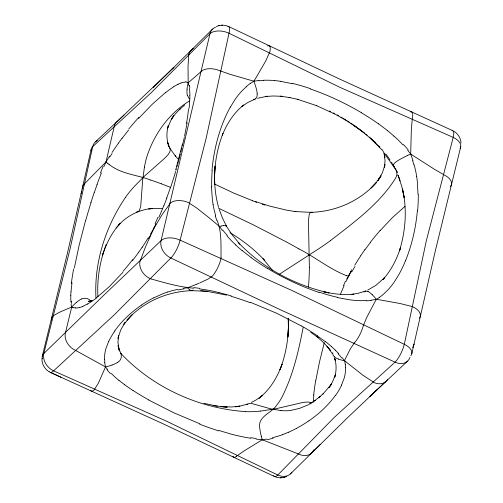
<?xml version="1.0" encoding="UTF-8"?>
<svg xmlns="http://www.w3.org/2000/svg" width="503" height="503" viewBox="0 0 503 503"><rect width="100%" height="100%" fill="white"/><g stroke="black" fill="none" stroke-linecap="round" stroke-linejoin="round"><path stroke-width="0.75" d="M42.007 358.224C41.542 363.606 44.459 368.888 49.005 371.698M309.383 267.521L308.433 220.698L309.15 214.706L309.892 213.083L310.904 212.335C335.501 211.738 359.953 201.112 376.313 182.576L371 188.097L375.672 183.174L381.092 175.855L377.904 180.646L382.412 172.749L384.984 164.626L384.468 167.468L385.034 160.74L384.33 154.974L384.914 157.357L383.915 153.302M189.838 98.663L189.159 108.114M221.037 257.536C220.874 245.062 221.854 231.87 217.032 220.182M221.024 257.813L220.685 259.812A14.291 4.125 -65.2 0 1 212.071 276.411L207.808 279.171L199.861 282.887M313.287 401.608L313.841 394.886M71.011 291.834L72.004 282.529M308.465 287.043L308.804 282.529A101.902 35.493 88.6 0 0 309.376 267.521M211.977 170.624C213.429 153.56 217.29 136.659 223.753 120.789A196.352 154.654 42.3 0 1 230.311 107.108M187.022 89.314L187.38 86.428A33.978 32.167 -36.2 0 1 188.166 82.819L188.034 66.163L188.744 55.022M417.377 210.751C415.818 227.796 411.995 244.684 405.594 260.579M332.69 352.798L332.961 354.892L334.313 356.74M187.129 122.751L184.538 136.307M315.871 380.243L319.48 362.015L324.278 342.694M144.424 167.128L142.645 180.313L140.702 206.513L139.193 210.77L137.935 211.807L136.514 211.983M303.139 327.491C298.486 351.641 292.859 376.068 281.491 398.055A101.902 35.487 88.6 0 1 276.901 404.884C271.909 413.259 257.291 416.195 259.787 428.185A19.56 6.835 88.5 0 0 260.774 434.076L261.428 436.793M74.325 268.024L79.185 245.112L85.554 220.534M184.293 137.47L182.979 143.355M91.188 149.309L67.54 252.726L42.277 356.212M411.812 353.691L435.321 250.878L460.723 146.794M182.426 145.732L182.702 144.543M65.522 332.414L71.671 307.207A33.978 32.236 -35.7 0 1 74.211 304.416L76.406 302.378M181.558 149.334L181.853 148.133M182.558 143.669L175.83 169.454M180.961 151.749L181.262 150.542M180.024 155.402L180.338 154.182M179.709 156.622L178.722 160.306M106.208 244.508C99.902 261.038 96.909 278.857 97.928 296.537M178.383 161.538L177.697 164.016M176.993 166.499L177.352 165.254M175.905 170.24L176.276 168.995M90.861 202.74L94.231 192.435M103.322 252.802L102.348 255.744C106.108 243.93 111.773 232.505 120.23 223.332L118.689 225.08C127.397 215.422 139.809 209.386 152.767 208.449L148.781 208.864L154.691 208.462L162.588 208.676M170.303 187.902L166.688 198.094M413.453 345.643L414.007 344.052L412.73 347.736M104.681 362.518L105.454 366.876L104.97 368.196L98.431 383.028L94.174 389.919A14.291 4.024 -65.6 0 1 90.559 390.165M280.008 369.648L282.064 364.26L280.008 369.648C286.326 353.471 289.08 335.947 288.307 318.613L288.439 328.088L287.873 337.129L288.382 327.516L288.219 318.764M101.436 172.887L98.972 179.231A100.889 25.999 -66.4 0 0 96.978 184.601M345.303 364.757L344.662 360.179L350.553 348.472L354.558 342.637M81.115 193.542L81.782 191.888M104.127 166.298L106.02 161.903L109.635 156.131M280.68 367.888C276.021 379.432 269.092 390.397 259.133 398.08L260.9 396.685L255.744 400.174L251.355 402.463M158.879 217.359L161.564 211.122A100.889 30.916 -63.7 0 0 163.726 205.821M344.121 285.641L341.436 291.878A100.889 30.916 -63.7 0 0 340.33 294.557M351.383 270.073L351.566 269.677M350.824 271.312L351.012 270.891M108.705 341.286L106.039 348.271A119.921 69.15 15.4 0 0 105.077 352.289A100.751 58.097 15.4 0 0 104.643 355.652L104.517 359.689M350.434 272.167L350.629 271.733M346.064 281.34L351.371 270.903M350.031 273.041L347.9 277.046M341.493 385.072L344.102 378.338A119.921 66.277 11.2 0 0 345.02 374.484A100.751 55.682 11.2 0 0 345.423 371.277L345.498 367.435M155.924 223.829L145.474 246.916L139.865 261.824A14.291 11.141 46 0 0 148.951 277.983L150.479 278.7M222.295 230.343L219.484 226.501L209.254 217.906L196.315 207.72L188.229 202.476A14.291 8.155 13.5 0 0 170.498 202.948L162.356 214.24L150.51 234.033M230.336 107.12L235.146 99.368A121.852 95.834 43.2 0 1 239.246 93.96A100.977 79.405 43.4 0 1 242.339 90.546L246.25 86.812M347.699 277.386L347.303 278.046M347.108 278.366L346.724 278.995M379.425 297.405L376.345 299.373L375.175 301.366L366.643 317.613L363.204 326.026A14.291 3.923 -65 0 1 354.565 342.625M148.272 237.774L145.361 242.446A101.31 30.237 -66.8 0 1 142.204 247.269M354.728 265.226L357.639 260.554A101.31 30.237 -66.8 0 1 360.796 255.731M226.092 226.513L226.312 225.797L222.345 217.742L219.264 209.449M377.904 180.646L379.306 178.54M112.037 152.472L115.149 147.888A101.31 26.904 -63.3 0 1 118.494 143.16M125.499 197.365C105.63 226.608 94.061 262.258 95.954 297.77M114.734 330.911C121.933 320.694 131.27 312.086 141.576 305.07M138.771 252.223L132.585 260.548M335.532 395.182C328.264 405.349 318.921 413.912 308.685 421.024M364.914 249.815L370.415 242.452M122.116 138.287L128.579 130.095M193.039 290.011L192.096 290.665C167.656 291.256 143.368 301.75 127.008 320.059L132 314.903L123.524 324.699L124.933 322.586L120.632 330.15L118.016 338.387L118.532 335.545L117.966 342.336L119.085 349.698L118.06 345.517L118.645 347.9M116.136 227.997L120.23 223.332M122.914 272.305L109.22 286.729L96.073 298.147M380.086 230.695L392.428 217.585L405.009 206.349M246.935 404.682L248.941 403.544L252.135 403.613L270.84 408.864L280.982 410.567M138.545 118.475L152.39 104.121L165.386 92.634M364.015 291.973L365.738 291.011L368.007 291.489M278.429 474.373L334.394 417.276L393.56 363.512M278.008 474.801L277.794 475.014A14.323 4.049 -64.8 0 1 273.701 475.643M190.53 50.904L212.606 29.061M172.24 68.917L192.234 49.25M290.394 473.939L347.705 417.534L385.216 382.054M153.189 87.579L173.963 67.245L117.784 120.946A14.291 11.116 46.8 0 0 114.433 125.631L106.02 161.903L84.491 183.802A14.329 8.13 12.9 0 0 82.706 188.839M310.766 453.75L320.248 444.463M124.071 115.024L95.375 141.909M236.668 456.127L243.685 451.16L261.554 440.188L266.502 439.062M200.955 71.69L201.672 71.024A14.291 7.991 13.1 0 1 219.402 70.583L230.28 74.387L253.833 81.197L259.014 80.474M377.231 389.58L369.843 396.496L407.625 361.091M394.446 362.701L394.075 363.04M200.401 72.193L188.172 82.819L187.028 82.36M184.676 104.982L179.313 109.704L180.024 109L175.534 113.709L171.209 119.205L173.78 115.615L170.762 120.601L167.606 128.171L168.411 125.348C166.506 131.629 166.361 138.482 168.36 144.757L167.48 142.116L170.335 149.473L169.807 151.944L168.008 154.786L164.123 158.772L144.606 176.006L134.49 186.261A101.902 76.186 -26.3 0 0 125.454 197.352M259.133 398.08L262.308 395.559L260.554 396.949M279.165 274.387L319.317 248.388A101.512 20.189 -29.5 0 0 330.685 240.491M330.622 240.497C354.319 222.037 379.897 203.677 395.861 177.697A101.512 20.189 -29.5 0 0 396.88 173.711L396.748 171.705M117.821 362.223C122.525 359.727 122.103 353.515 118.928 349.956M250.645 83.272L253.833 81.197L255.757 78.185L265.697 61.045L269.866 51.771A14.291 4.049 -64.6 0 0 267.596 45.999M253.33 99.556C256.241 99.594 257.486 96.394 257.152 93.923M173.686 86.679L178.024 84.215M309.641 403.834L315.299 400.313L314.205 400.992L320.109 396.584L318.726 397.691L323.687 393.296L322.976 394L331.609 384.047L329.056 387.624L332.382 382.129L335.394 374.829L334.589 377.646C336.444 371.528 336.639 364.87 334.784 358.721M189.417 101.009C169.329 113.137 154.761 133.27 147.316 155.333A101.512 60.762 69.5 0 0 144.449 167.153M312.784 402.45L313.583 401.991M87.478 303.963L82.894 306.314M311.187 403.349L309.565 404.205M296.393 428.487L288.684 432.222M153.805 297.87L161.469 294.356A121.5 69.546 15.7 0 1 167.568 292.01M367.762 290.074L375.93 285.327L384.386 277.832L382.852 279.58C391.12 270.576 396.71 259.422 400.463 247.866L399.483 250.834C405.619 230.915 407.248 209.374 402.507 188.977L404.223 197.868L401.765 186.317L398.074 175.358L400.162 180.879M154.402 227.299L154.012 227.595A33.978 5.017 27.7 0 0 153.83 228.129M308.748 404.613L299.486 408.386L290.445 410.467A101.512 60.781 69.5 0 1 280.976 410.53M407.505 155.534L404.739 156.873A19.454 3.854 -29.3 0 0 399.351 159.734C396.949 161.205 390.932 164.236 394.604 167.499M255.26 98.997L247.922 102.442L241.962 106.422L243.729 105.026C233.82 112.729 226.922 123.675 222.282 135.2L222.955 133.446C216.674 149.561 213.938 167.009 214.687 184.268L214.548 175.371L215.114 165.971C213.926 179.816 214.706 193.938 218.616 207.33M199.113 283.202L196.66 284.226M196.447 284.321L187.606 287.791L183.463 288.294M81.763 298.958C84.844 297.493 88.691 298.367 90.873 300.989M216.277 26.533C219.861 24.987 224.061 24.666 227.721 26.169M275.279 476.831C278.939 478.334 283.139 478.013 286.723 476.467M112.087 365.04L109.063 366.002A34.732 25.949 -26.2 0 1 105.454 366.869L75.689 350.465A14.329 11.06 46.2 0 1 65.516 332.414M365.599 291.03L358.425 293.243L351.804 294.387L353.848 294.18C343.725 295.217 333.489 293.997 323.605 291.753L329.056 292.903C294.859 285.245 262.252 268.005 238.183 242.32L239.856 244.15L231.795 234.329L225.973 225.501M73.023 307.767L71.671 307.207L68.263 308.471L59.071 312.451L53.299 315.739A14.329 8.054 13.8 0 0 51.539 320.713M247.74 404.003L241.22 405.82L235.347 406.814L239.837 406.191L231.55 406.971L220.66 406.65L227.205 407.141L216.378 405.99L203.966 403.318M257.567 98.286L267.282 96.23L265.389 96.494L273.311 95.985L282.365 96.35L280.404 96.211L289.935 97.576L289.074 97.419L298.543 99.556L297.279 99.223L316.789 105.712L316.242 105.511L335.325 114.307C351.157 122.789 366.039 133.238 378.589 146.153M272.488 437.723L277.989 436.189A100.751 56.21 11.1 0 0 282.466 434.705M92.124 300.656L88.622 301.549L91.753 300.876M221.773 225.91L223.502 225.564M177.534 289.401L172.076 290.734A100.751 57.568 15.6 0 0 167.637 292.073M419.521 318.097A14.329 8.142 12.8 0 0 412.315 306.585L399.998 303.498L379.337 299.794L376.345 299.373L371.025 300.234M280.567 477.85L281.579 477.718M283.283 477.485L284.277 477.353M221.414 25.282L222.433 25.15M218.723 25.647L219.717 25.515M260.598 411.096L275.958 408.732L303.19 402.375L308.031 401.998L311.583 402.74M185.054 82.184L183.199 82.379A101.31 26.363 -63.6 0 0 181.049 82.945M366.285 300.587L360.959 300.668A101.147 80.398 47.2 0 1 355.162 300.404A119.368 94.885 47.2 0 1 348.793 299.662L337.249 297.55M263.654 80.222L268.872 80.235A101.147 76.362 45 0 1 274.575 80.593M89.333 301.215L88.591 301.209L90.615 301.272M192.096 290.665L207.708 291.375L206.614 291.256L226.551 295.098M75.255 308.062L77.311 307.955A101.31 30.784 -66.6 0 0 79.65 307.484M310.904 212.335L294.852 211.574L295.927 211.681L286.622 210.16L269.677 206.098L255.555 201.615M151.29 278.97C165.217 282.975 179.37 287.024 193.837 288.206M245.678 411.63C199.113 408.467 153.296 387.744 121.135 353.766M313.734 449.858A14.329 11.085 45.3 0 1 298.424 453.945L262.315 439.754L256.14 439.094M200.71 290.627L207.708 291.375M199.289 288.835L205.318 289.734A101.266 59.687 12.3 0 1 211.788 290.929A119.551 70.47 12.3 0 1 218.748 292.557M280.844 81.392L292.243 83.68M250.727 438.289L244.747 437.214A101.266 54.676 14.3 0 1 238.315 435.85A119.551 64.541 14.3 0 1 231.355 434.183L219.006 430.493M213.184 405.449L217.296 406.166M346.743 275.757C329.654 269.243 315.224 257.134 298.933 248.916M218.767 292.488L231.198 295.865M150.799 180.087C138.426 175.302 124.543 174.371 113.131 167.254A19.881 2.955 27.3 0 1 109.082 164.418M151.107 278.914L150.655 278.763M319.059 292.432C301.165 286.421 283.981 278.341 267.81 268.621M310.282 88.949C328.126 95.086 345.297 103.159 361.531 112.76M338.626 359.148L341.229 359.972A34.732 25.986 -26.2 0 0 344.467 360.664L363.122 375.376L374.389 382.745A14.291 11.116 46.8 0 0 387.562 379.57M252.701 200.747L234.04 193.227L214.812 184.155M250.299 302.253L276.769 313.287L301.542 326.057M161.312 183.796L170.649 187.418M199.968 423.84L173.529 412.667L148.718 400.03M50.463 372.434L162.689 423.62L274.638 476.586M452.907 130.736L339.663 79.078L228.356 26.408M50.086 372.258L61.001 377.244M409.976 357.438A14.323 11.116 46.5 0 1 395.037 362.154L280.46 309.791L170.838 257.989A14.323 11.129 46 0 1 161.061 240.635L209.971 33.72A14.323 11.097 45.7 0 1 215.548 27.25M218.547 208.192L253.374 224.885L285.855 241.66A101.329 15.203 27.5 0 1 298.927 248.916M329.377 110.968L330.685 111.616M333.288 112.936L334.583 113.609M337.148 114.98L338.425 115.684M340.965 117.111L342.222 117.834M343.48 118.57L347.202 120.833M229.997 232.644C242.773 240.396 254.738 249.601 264.817 260.68L263.056 258.756L272.343 270.281M348.428 121.607L349.654 122.386M132.899 390.491L124.631 384.795M350.868 123.172L353.282 124.782M317.305 335.872L325.523 341.782M354.477 125.599L356.847 127.259M310.703 332.25L318.267 337.714L316.393 336.262L322.656 341.751L327.623 346.932L330.534 350.572L326.956 346.165L332.2 353.42M189.958 290.074L188.864 289.181A34.732 12.129 88.6 0 1 187.606 287.779M378.35 123.688L387.461 130.547M353.615 125.297L362.638 131.868M251.142 257.549L242.157 250.563M359.186 128.95L360.343 129.812M453.995 131.302C458.007 133.823 460.836 138.206 461.012 142.997M361.5 130.686L364.908 133.352M109.025 164.393L107.579 163.249M366.027 134.257L367.14 135.175M369.34 137.036L375.754 142.89M168.687 146.26L170.247 148.775M370.969 138.809L381.84 149.743M335.243 350.101L338.695 353.603M372.176 294.639L374.131 296.701A34.198 20.642 69.5 0 1 376.357 299.354M111.32 373.522L114.816 376.848A101.266 54.481 13.9 0 0 118.884 380.356M178.64 159.552L175.151 155.804L175.824 156.578L170.731 149.473M189.367 98.902L187.424 95.407M378.847 145.996L379.859 147.058M403.06 144.99L398.797 140.601A101.147 76.557 44.5 0 0 394.006 136.08M226.878 235.813L231.034 240.302A101.147 80.197 47.8 0 0 235.731 244.917M107.611 369.567L105.454 366.876M407.776 150.334L410.693 154.075L412.994 160.545M342.354 357.796L344.467 360.67M385.782 153.956L387.706 156.546A101.329 96.054 -36.2 0 1 390.045 160.029M395.61 169.109L395.383 168.756M395.628 169.48L384.072 153.044L382.217 149.674M391.472 162.192L391.931 162.934M395.936 169.976L396.251 170.486M395.088 168.279L394.761 167.732M392.384 163.676L393.277 165.166M396.892 171.561L397.219 172.12M393.717 165.915L394.578 167.398M395.798 169.593L396.194 170.31M396.936 171.712L397.288 172.384M397.835 174.893L398.936 177.628M188.172 82.819L189.034 85.894M396.465 170.706L396.622 171.183M119.701 350.899L118.488 347.303M334.602 358.281L335.451 360.664L334.57 358.023M215.718 215.957L214.14 209.833A100.977 79.015 43.2 0 1 213.096 204.62M71.671 307.207L71.112 304.277M414.214 164.846L415.685 171.083A100.977 77.481 48.9 0 1 416.641 176.383M189.405 88.207L189.757 91.835A100.889 31.305 -64 0 1 189.883 95.174M70.904 302.039L70.772 298.512A100.889 25.603 -66.1 0 1 70.822 295.255M211.474 186.909L212.354 199.528A118.758 92.929 43.2 0 0 213.121 204.62M418.024 194.321L417.308 181.545A118.758 91.125 48.9 0 0 416.666 176.383M262.321 439.741A34.732 12.085 88.5 0 1 261.434 436.774M256.052 438.49A94.268 48.967 14 0 1 250.701 437.679M218.792 430.926A195.824 104.196 14.3 0 1 199.678 424.224M148.825 399.96A195.824 103.612 14.3 0 1 132.999 390.441M124.731 384.751A121.116 65.006 13.9 0 1 118.985 380.325M110.559 373.666A89.811 47.842 14.3 0 1 106.869 369.661M104.869 362.55A96.771 55.475 16.9 0 1 104.674 359.714M108.761 341.304A196.66 113.471 16.1 0 1 114.885 330.974M141.525 305.038A196.66 113.502 16.3 0 1 153.729 297.814M178.031 289.948A89.905 51.878 16 0 1 183.916 288.879M345.448 364.769A96.771 53.714 9.7 0 1 345.599 367.448M341.625 385.103A196.66 108.541 10.6 0 1 335.708 395.239M308.597 420.98A196.66 108.478 10.4 0 1 296.317 428.443M288.603 432.171A121.5 67.653 11 0 1 282.39 434.642M273.06 438.264A89.905 49.627 10.6 0 1 267.055 439.666M219.409 226.564A34.198 6.954 -29.5 0 1 221.697 225.966M193.781 287.641A94.268 57.386 12.5 0 1 199.289 288.282M231.015 296.267A195.824 116.872 12.2 0 1 250.041 302.63M301.624 326.001A195.824 117.425 12.2 0 1 317.406 335.809M325.604 341.744A121.116 71.766 12.6 0 1 331.307 346.378M331.219 346.416A101.266 59.882 12.7 0 1 335.243 350.101M338.054 353.785A89.811 53.551 12.2 0 1 341.757 357.922M371.101 300.473A94.231 75.651 49.2 0 1 366.347 300.844M337.255 297.279A195.39 156.112 47.8 0 1 319.097 292.117M267.785 268.677A195.39 156.414 48.1 0 1 251.104 257.624M242.119 250.62A120.927 96.029 47.8 0 1 235.687 244.974M227.281 235.454A89.779 71.709 47.8 0 1 222.722 230.034M150.705 234.863A96.695 30.74 -67.4 0 1 148.423 238.648M142.204 247.13A119.613 35.707 -66.8 0 1 138.771 252.085M132.641 259.63A195.963 59.876 -67.2 0 1 123.028 271.387M96.035 298.298A195.963 60.398 -67.3 0 1 87.44 304.114M82.863 306.409A121.179 36.882 -66.7 0 1 79.625 307.566M75.393 307.691A89.855 27.401 -67.2 0 1 73.086 307.622M117.872 362.286A19.56 14.637 -26.2 0 1 112.075 364.989M192.102 290.747A19.56 6.822 88.5 0 1 189.964 290.017M338.664 359.098A19.56 14.631 -26.2 0 1 334.25 356.79M260.592 411.052A101.329 96.054 -36.2 0 1 245.671 411.668M121.104 353.791A101.329 96.054 -36.2 0 1 120.613 353.232M154.465 227.331A19.881 2.93 27.6 0 1 154.729 227.211M76.456 302.429A19.881 18.856 -35.7 0 1 81.725 298.883M368.007 291.407A19.454 11.682 69.3 0 1 372.157 294.689M223.483 225.583A19.454 3.936 -29.5 0 1 226.054 225.451M264.899 205.092A195.824 117.413 12.2 0 1 262.164 204.193M256.712 202.307A195.824 117.413 12.2 0 1 252.651 200.829M370.428 242.232A195.963 60.366 -67.3 0 1 380.111 230.5M360.789 255.543A121.179 36.361 -66.9 0 1 364.92 249.62M351.691 272.054A89.855 27.558 -67.1 0 1 354.948 266.502M349.189 274.883A33.978 5.017 27.6 0 1 348.981 275.405L348.598 275.701A19.881 2.936 27.6 0 1 346.825 275.807M253.814 81.203A34.198 20.327 69.3 0 1 255.115 84.749L256.071 87.799A19.454 11.626 69.3 0 1 257.222 93.942M259.12 80.776A94.231 70.244 43.3 0 1 263.761 80.555M274.569 80.555A119.368 90.112 45 0 1 280.837 81.348M292.23 83.335A195.39 146.612 44.5 0 1 310.307 88.616M361.5 112.848A195.39 146.254 44.3 0 1 378.313 123.751M387.417 130.61A120.927 91.37 44.5 0 1 393.956 136.143M403.507 144.6A89.779 67.396 44.6 0 1 408.266 149.982M407.543 155.471A34.198 6.74 -29.2 0 1 410.75 154.006M107.529 163.23A33.978 5.099 27.2 0 1 105.976 161.884M188.738 55.022A14.329 11.085 45.3 0 1 193.818 48.319M109.717 157.118A96.695 23.754 -62.8 0 1 112.062 153.516M118.507 143.009A119.613 31.764 -63.3 0 1 122.135 138.136M128.781 129.007A195.963 50.627 -63 0 1 138.79 117.419M165.311 92.848A195.963 50.086 -62.9 0 1 173.623 86.837M177.974 84.347A121.179 31.463 -63.5 0 1 181.011 83.045M185.236 81.8A89.855 23.264 -63 0 1 187.103 82.203M168.209 145.807A19.56 14.631 -26.2 0 1 168.574 146.071M150.85 180.124A101.329 15.191 27.5 0 1 161.318 183.796M310.898 212.253A19.56 6.822 88.5 0 1 312.319 212.524M187.336 95.432A19.881 18.825 -36.1 0 1 187.091 89.32M189.392 85.359A96.853 30.909 -62.8 0 1 189.813 87.629M189.832 95.23A118.639 36.82 -64 0 1 189.788 98.726M188.581 108.761A197.214 62.278 -63.6 0 1 186.487 123.398M175.692 171.391A197.214 62.699 -63.4 0 1 170.467 187.814M166.826 198.044A121.72 37.518 -63.7 0 1 163.859 205.79M157.948 217.321A89.98 28.382 -63.6 0 1 155.081 223.609M216.692 220.213A96.884 76.877 41.9 0 1 215.391 215.976M211.7 186.959A196.352 154.383 42.5 0 1 212.191 170.687M246.219 86.774A89.999 70.734 42.6 0 1 250.563 83.177M412.611 160.564A96.884 73.142 50 0 1 413.837 164.852M418.307 194.397A196.352 149.825 49.5 0 1 417.609 210.832M405.556 260.554A196.352 149.51 49.7 0 1 399.143 274.097L394.471 281.743A121.852 93.005 48.8 0 1 390.473 287.024A100.977 77.091 48.6 0 1 387.486 290.369L383.688 293.997A89.999 68.71 49.5 0 1 379.407 297.38M343.492 285.616A96.853 31.733 -63.5 0 1 345.46 281.227M313.696 395.044A197.214 62.724 -63.4 0 1 315.727 380.387M71.558 303.472A96.853 23.679 -67.3 0 1 71.407 301.171M70.766 295.336A118.639 30.105 -66.1 0 1 70.954 291.916M71.332 283.459A197.214 48.929 -66.5 0 1 73.62 268.923M85.736 220.371A197.214 48.489 -66.7 0 1 91.03 202.615M94.382 192.353A121.72 31.136 -66.5 0 1 97.117 184.551M100.449 172.982A89.98 22.358 -66.5 0 1 103.241 166.122M49.527 371.491A14.323 4.037 -65.2 0 0 53.595 370.849L166.556 421.206L277.794 475.014A14.323 11.097 45.9 0 0 291.803 472.235M395.037 362.154A14.323 4.005 -65.1 0 0 404.299 344.316L426.381 240.541L453.216 137.394A14.323 4.03 -65.3 0 0 452.096 130.529M410.806 355.828A14.323 8.105 13.1 0 0 404.299 344.316L291.991 290.508L180.105 240.151A14.323 8.136 13.4 0 0 161.061 240.635L103.706 295.305L43.818 353.496A14.323 8.079 13.5 0 0 42.478 358.752M227.922 26.376A14.323 4.049 -64.9 0 1 229.022 33.236L206.161 138.224L180.105 240.151A14.323 4.099 -65.1 0 1 170.838 257.989L114.495 314.627L53.595 370.849A14.323 11.072 46.2 0 1 43.818 353.496L69.892 249.614L92.734 146.58A14.323 11.11 46.3 0 1 97.242 140.582M460.17 148.272A14.323 8.073 13.6 0 0 453.216 137.394L340.009 87.39L229.022 33.236A14.323 8.067 13.2 0 0 209.971 33.72L151.384 92.514L92.734 146.58A14.323 8.111 13 0 0 91.169 150.982M236.674 456.108A14.291 4.049 -64.6 0 1 233.008 456.366M410.611 111.962A14.291 4.024 -65.5 0 1 412.378 117.985L411.353 129.145L410.693 154.075L434.095 169.077L444.847 175.314A14.291 8.035 13.7 0 1 450.386 186.575"/></g></svg>
